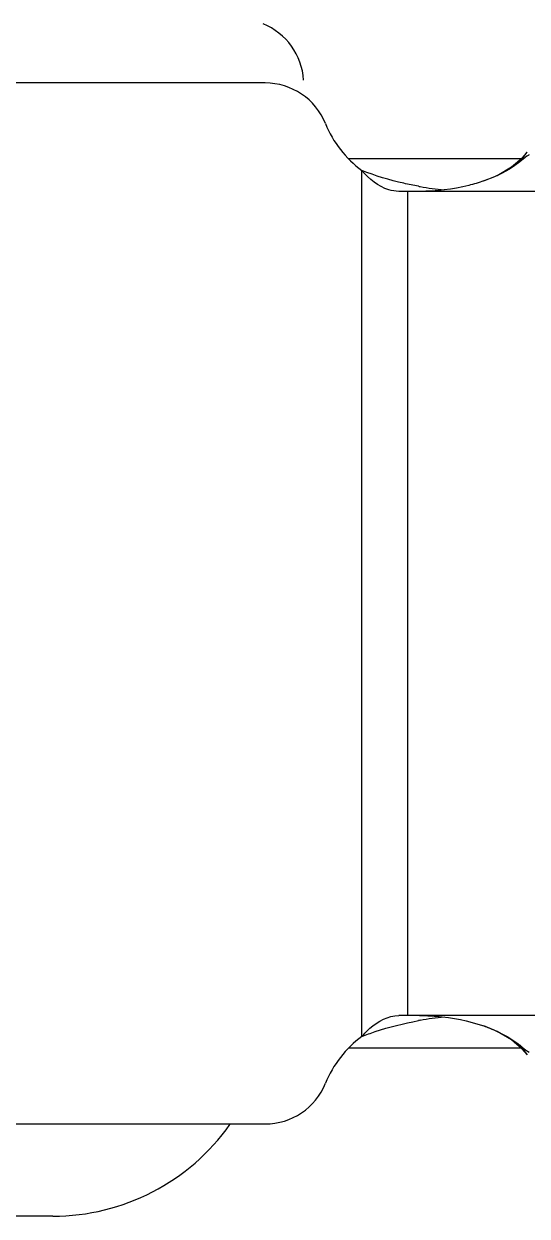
# Model space of a CAD drawing. Extents: x 27938 to 1042331, y -235042 to 1535213.
# Drawn here: x 731066.2 to 731256, y 744770.2 to 745219.8 of the extents above; entities that cross this region are included whole.
import ezdxf

# ---------------------------------------------------------------- set-up
doc = ezdxf.new("R2010")
doc.units = 0
doc.header["$LTSCALE"] = 1000
doc.header["$MEASUREMENT"] = 0

msp = doc.modelspace()

# ---------------------------------------------------------------- linework, layer by layer
for p, q in [((731157.18, 745197.5), (730813.39, 745197.5)), ((731253.15, 745167.75), (731255.96, 745171.44)), ((731253.63, 745168.88), (731188.73, 745168.88)), ((731193.65, 744837.95), (731193.65, 745164.53)), ((731582.52, 745156.61), (731207.54, 745156.61)), ((731210.99, 744845.86), (731210.99, 745156.61)), ((731582.52, 744845.86), (731207.54, 744845.86)), ((731253.15, 744834.73), (731255.96, 744831.04)), ((731253.64, 744833.6), (731188.73, 744833.6)), ((730813.39, 744804.98), (731157.18, 744804.98)), ((731077.12, 744770.22), (730848.15, 744770.22))]:
    msp.add_line(p, q)
for points in [[(731239.59, 745160.54), (731244.64, 745162.63), (731250.05, 745165.84), (731253.98, 745169.18), (731255.95, 745171.43)], [(731255.95, 744831.05), (731253.94, 744833.34), (731250.01, 744836.66), (731244.61, 744839.85), (731239.59, 744841.94)]]:
    msp.add_lwpolyline(points)
for centre, radius, start, end in [((731147.2, 745197.05), 24.53, 3.6522, 67.9757), ((731157.18, 745172.97), 24.53, 22.0243, 90), ((731217.82, 745197.5), 40.89, 202.0243, 233.7485), ((731237.2, 745281.36), 124.83, 259.7299, 260.0443), ((731237, 745280), 123.45, 260.0279, 264.2434), ((731237.2, 744721.11), 124.83, 99.9557, 100.2701), ((731237, 744722.48), 123.44, 95.7509, 99.9721), ((731217.82, 744804.98), 40.89, 126.2515, 157.9757), ((731157.18, 744829.51), 24.53, 270, 337.9757), ((731077.12, 744852), 81.78, 270, 324.7468)]:
    msp.add_arc(centre, radius, start, end)
for points, knots in [([(731253.15, 745167.75), (731252.32, 745167.07), (731248.15, 745164.06), (731243.42, 745161.88), (731239.59, 745160.54)], [0, 0, 0, 0, 0.210146, 1, 1, 1, 1]), ([(731256.73, 745170.46), (731256.44, 745170.26), (731255.22, 745169.4), (731254.04, 745168.47), (731253.15, 745167.75)], [0, 0, 0, 0, 0.231104, 1, 1, 1, 1]), ([(731214.95, 745158.53), (731213.1, 745158.87), (731205.86, 745160.35), (731198.75, 745162.48), (731193.65, 745164.53)], [0, 0, 0, 0, 0.255037, 1, 1, 1, 1]), ([(731207.54, 745156.61), (731206.29, 745156.61), (731200.86, 745157.6), (731196.32, 745161.32), (731193.65, 745164.53)], [0, 0, 0, 0, 0.231026, 1, 1, 1, 1]), ([(731239.59, 745160.54), (731237.74, 745159.89), (731229.87, 745157.56), (731221.6, 745156.61), (731215.36, 745156.61)], [0, 0, 0, 0, 0.239548, 1, 1, 1, 1]), ([(731193.65, 744837.95), (731194.57, 744839.06), (731198.27, 744842.92), (731203.57, 744845.86), (731207.54, 744845.86)], [0, 0, 0, 0, 0.266, 1, 1, 1, 1]), ([(731193.65, 744837.95), (731195.31, 744838.62), (731202.25, 744841.15), (731209.45, 744842.95), (731214.95, 744843.94)], [0, 0, 0, 0, 0.242689, 1, 1, 1, 1]), ([(731215.36, 744845.86), (731217.47, 744845.86), (731225.67, 744845.54), (731233.85, 744843.95), (731239.59, 744841.94)], [0, 0, 0, 0, 0.257456, 1, 1, 1, 1]), ([(731239.59, 744841.94), (731240.98, 744841.45), (731245.75, 744839.58), (731250.31, 744837.04), (731253.15, 744834.73)], [0, 0, 0, 0, 0.285604, 1, 1, 1, 1]), ([(731253.15, 744834.73), (731253.46, 744834.47), (731254.63, 744833.54), (731255.82, 744832.63), (731256.73, 744832.02)], [0, 0, 0, 0, 0.26918, 1, 1, 1, 1])]:
    msp.add_open_spline(points, degree=3, knots=knots)

doc.saveas('drawing.dxf')
